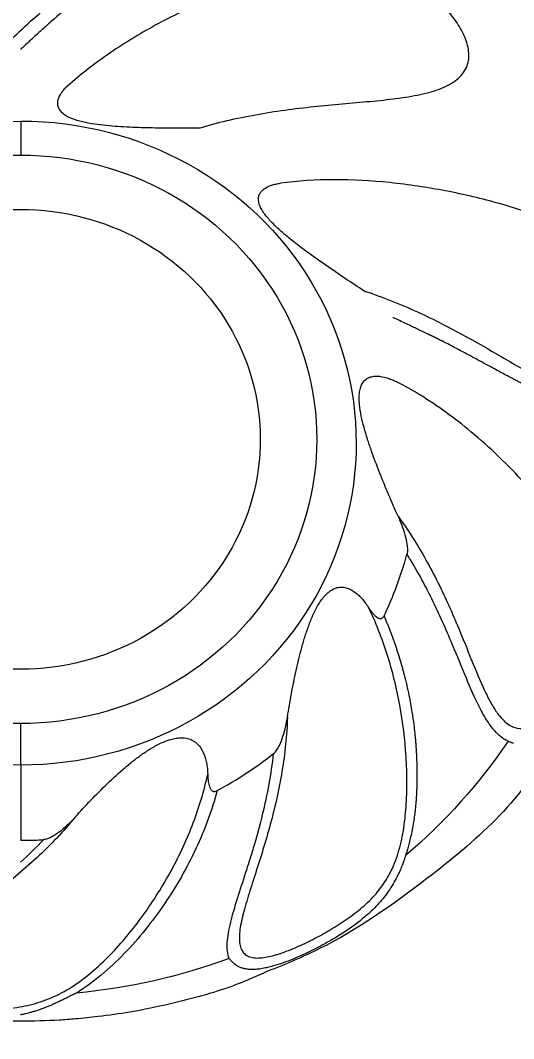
# Model space of a CAD drawing. Header units: millimetres. Extents: x -6909 to -4533, y -2578 to 782.
# Drawn here: x -5871.72 to -5868.63, y -603.21 to -596.82 of the extents above; entities that cross this region are included whole.
import ezdxf

# ---------------------------------------------------------------- set-up
doc = ezdxf.new("R2010")
doc.units = ezdxf.units.MM
doc.styles.get("Standard").update_dxf_attribs({"font": 'arial.ttf'})
doc.dimstyles.get("Standard").update_dxf_attribs({"dimtxt": 16, "dimasz": 16, "dimexe": 0.18, "dimexo": 0.0625, "dimgap": 3.5, "dimtad": 0, "dimdec": 1, "dimdsep": 46, "dimtxsty": 'Standard', "dimcen": 0.09, "dimclrd": 3, "dimclre": 3, "dimclrt": 3, "dimadec": 0, "dimazin": 0, "dimtfac": 1, "dimtdec": 1, "dimtofl": 0, "dimtmove": 0, "dimatfit": 3, "dimfxl": 1, "dimtolj": 1, "dimtzin": 0, "dimarcsym": 0})

# ---------------------------------------------------------------- blocks, each defined once
blk = doc.blocks.new('*D155')
at = {"color": 3, "lineweight": -2, "transparency": 16777216}
for p, q in [((-5929.6669, -606.4952), (-5929.6669, -495.2062)), ((-5813.7741, -605.2627), (-5813.7741, -495.2062)), ((-5913.6669, -495.3862), (-5901.4797, -495.3862)), ((-5829.7741, -495.3862), (-5841.9613, -495.3862))]:
    blk.add_line(p, q, dxfattribs=at)
at = {"color": 3, "lineweight": 18, "transparency": 16777216}
for points in [[(-5913.6669, -492.7195), (-5913.6669, -498.0528), (-5929.6669, -495.3862)], [(-5829.7741, -492.7195), (-5829.7741, -498.0528), (-5813.7741, -495.3862)]]:
    blk.add_solid(points, dxfattribs=at)
at = {"layer": 'Defpoints', "color": 0, "lineweight": 18, "transparency": 16777216}
for p in [(-5813.7741, -495.3862), (-5813.7741, -605.3252), (-5929.6669, -606.5577)]:
    blk.add_point(p, dxfattribs=at)
at = {"color": 3, "lineweight": 18, "transparency": 16777216, "insert": (-5871.7205, -495.3862), "char_height": 16, "attachment_point": 5}
blk.add_mtext('\\A1;115.9', dxfattribs=at)

msp = doc.modelspace()

# ---------------------------------------------------------------- linework, layer by layer
at = {"linetype": 'Continuous', "lineweight": 13}
for q in [(-5871.7149, -601.2326), (-5871.7149, -601.9648)]:
    msp.add_line((-5871.7149, -601.4934), q, dxfattribs=at)
at = {"linetype": 'Continuous', "lineweight": 13, "extrusion": (0, 0, -1)}
for centre, major_axis, start_param, end_param in [((-5871.7149, -599.4745), (2.101, 0), 1.570796, 4.712342), ((-5871.7149, -599.4745), (2.101, 0), 4.712342, 7.853982), ((-5871.7149, -599.4509), (1.8542, 0), 1.570796, 4.712389), ((-5871.7149, -599.4509), (1.8542, 0), 4.712389, 7.853982)]:
    msp.add_ellipse(centre, major_axis=major_axis, ratio=0.960893, start_param=start_param, end_param=end_param, dxfattribs=at)
at = {"linetype": 'Continuous', "lineweight": 18, "extrusion": (0, 0, -1)}
for centre, major_axis, ratio, start_param, end_param in [((-5871.7149, -599.4509), (-1.5, 0), 0.960893, 4.712389, 7.853982), ((-5871.7149, -599.4509), (-1.5, 0), 0.960893, 1.570796, 4.712389), ((-5871.7168, -599.4422), (3.6389, 0), 0.960892, 0.574922, 0.845972), ((-5871.7168, -599.4422), (3.639, 0), 0.960892, 1.20321, 1.47432)]:
    msp.add_ellipse(centre, major_axis=major_axis, ratio=ratio, start_param=start_param, end_param=end_param, dxfattribs=at)
at = {"linetype": 'Continuous', "lineweight": 13}
for points, knots in [([(-5927.8039, -636.4412), (-5927.8776, -634.3374), (-5928.0503, -628.6291), (-5928.2467, -617.4569), (-5928.2179, -606.6304), (-5928.048, -597.5948), (-5927.9082, -592.3767), (-5927.7562, -587.9978), (-5927.6186, -584.5031), (-5927.5102, -582.3186), (-5927.396, -580.5726), (-5927.2873, -579.2644), (-5927.148, -577.9593), (-5926.9707, -576.6588), (-5926.7455, -575.364), (-5926.4619, -574.0797), (-5926.1121, -572.8115), (-5925.5471, -571.1478), (-5924.6304, -569.1413), (-5922.2366, -565.4109), (-5918.7944, -562.4392), (-5914.9252, -560.1435), (-5912.4485, -558.9099), (-5910.3313, -558.0132), (-5908.6072, -557.3599), (-5907.3028, -556.9003), (-5905.9877, -556.4694), (-5904.6632, -556.0657), (-5903.3308, -555.6871), (-5901.5452, -555.2135), (-5899.2976, -554.678), (-5896.58, -554.1179), (-5892.9363, -553.47), (-5888.3525, -552.8305), (-5882.8207, -552.3027), (-5877.2717, -551.9919), (-5871.7142, -551.8932), (-5866.1567, -551.9921), (-5860.6076, -552.3024), (-5855.0759, -552.8311), (-5850.4919, -553.4704), (-5846.8481, -554.1179), (-5844.1307, -554.6787), (-5841.8831, -555.2144), (-5840.0975, -555.6878), (-5838.7649, -556.0658), (-5837.4401, -556.4688), (-5836.1248, -556.8994), (-5834.8205, -557.359), (-5833.0967, -558.013), (-5830.9804, -558.9121), (-5828.5029, -560.144), (-5824.6335, -562.4396), (-5821.192, -565.4115), (-5818.7976, -569.1421), (-5817.881, -571.1487), (-5817.3167, -572.8127), (-5816.9669, -574.0808), (-5816.6831, -575.365), (-5816.4577, -576.6598), (-5816.2806, -577.9603), (-5816.1417, -579.2655), (-5816.0334, -580.5737), (-5815.9186, -582.3198), (-5815.8126, -584.475), (-5815.7458, -586.1942), (-5815.7127, -587.0391)], [0, 0, 0, 0, 0.031621, 0.085958, 0.167893, 0.194631, 0.221369, 0.248106, 0.261475, 0.274844, 0.281529, 0.288213, 0.294898, 0.301582, 0.308267, 0.314951, 0.321636, 0.32832, 0.341689, 0.355058, 0.39505, 0.408534, 0.422017, 0.435501, 0.442243, 0.448985, 0.455727, 0.462469, 0.469211, 0.475953, 0.489437, 0.50292, 0.516404, 0.543372, 0.57034, 0.597307, 0.624275, 0.651243, 0.67821, 0.705178, 0.732146, 0.74563, 0.759114, 0.772598, 0.77934, 0.786081, 0.792823, 0.799565, 0.806307, 0.813049, 0.826533, 0.840017, 0.853501, 0.893492, 0.906861, 0.920229, 0.926914, 0.933598, 0.940282, 0.946967, 0.953651, 0.960336, 0.96702, 0.973704, 0.987073, 1, 1, 1, 1]), ([(-5868.6201, -601.2579), (-5868.5797, -601.2712), (-5868.5138, -601.2535), (-5868.4311, -601.1821), (-5868.3516, -601.0857), (-5868.2722, -600.9547), (-5868.2026, -600.8008), (-5868.1591, -600.6646), (-5868.1412, -600.5551), (-5868.1401, -600.4688), (-5868.1468, -600.4021), (-5868.1623, -600.3331), (-5868.1889, -600.2564), (-5868.2279, -600.173), (-5868.2802, -600.083), (-5868.3409, -599.9929), (-5868.4305, -599.8736), (-5868.5545, -599.7273), (-5868.7178, -599.5587), (-5868.9329, -599.3652), (-5869.1507, -599.2068), (-5869.3118, -599.1154), (-5869.3627, -599.089)], [0, 0, 0, 0, 0.076623, 0.117353, 0.158082, 0.239769, 0.304959, 0.3631, 0.414561, 0.440164, 0.465768, 0.491912, 0.518055, 0.55057, 0.583085, 0.615939, 0.648792, 0.71374, 0.778258, 0.842794, 0.950765, 1, 1, 1, 1]), ([(-5869.3518, -599.9328), (-5869.3159, -599.9822), (-5869.2216, -600.1224), (-5869.0883, -600.3668), (-5868.9718, -600.6323), (-5868.8804, -600.8639), (-5868.8154, -601.018), (-5868.7608, -601.1224), (-5868.703, -601.209), (-5868.655, -601.2478), (-5868.6201, -601.2579)], [0, 0, 0, 0, 0.102141, 0.281114, 0.460088, 0.594406, 0.728725, 0.796544, 0.864363, 1, 1, 1, 1]), ([(-5868.6629, -601.3436), (-5868.6609, -601.3444), (-5868.6566, -601.3462), (-5868.6498, -601.3485), (-5868.6425, -601.3508), (-5868.6351, -601.3528), (-5868.6303, -601.3538), (-5868.628, -601.3543)], [0, 0, 0, 0, 0.177205, 0.376592, 0.593478, 0.806939, 1, 1, 1, 1])]:
    msp.add_open_spline(points, degree=3, knots=knots, dxfattribs=at)
at = {"linetype": 'Continuous', "lineweight": 18}
for points, knots in [([(-5872.0598, -597.2584), (-5872.0232, -597.2118), (-5871.9847, -597.1658), (-5871.9044, -597.0757), (-5871.8625, -597.0316), (-5871.7763, -596.9451), (-5871.732, -596.9027), (-5871.6418, -596.8199), (-5871.5958, -596.7794), (-5871.5034, -596.7001), (-5871.4569, -596.6612), (-5871.3644, -596.585), (-5871.3184, -596.5476), (-5871.2291, -596.4738), (-5871.1858, -596.4374), (-5871.1243, -596.3833), (-5871.1044, -596.3654), (-5871.066, -596.3295), (-5871.0475, -596.3115), (-5870.9947, -596.2578), (-5870.9632, -596.2221), (-5870.9121, -596.1512), (-5870.8923, -596.116), (-5870.8735, -596.0645), (-5870.8691, -596.0475), (-5870.8641, -596.0145), (-5870.8636, -595.9984), (-5870.8665, -595.9673), (-5870.8701, -595.9523), (-5870.8807, -595.9238), (-5870.8879, -595.9103), (-5870.914, -595.8721), (-5870.9375, -595.8498), (-5870.992, -595.8109), (-5871.0228, -595.7944), (-5871.089, -595.7666), (-5871.1244, -595.7553), (-5871.1978, -595.7372), (-5871.2741, -595.7238), (-5871.3541, -595.7197), (-5871.4355, -595.7207), (-5871.477, -595.7238), (-5871.5611, -595.736), (-5871.6037, -595.7453), (-5871.6903, -595.7716), (-5871.7342, -595.7887), (-5871.8003, -595.8217), (-5871.8224, -595.834), (-5871.8666, -595.8611), (-5871.8887, -595.8759), (-5871.9546, -595.924), (-5871.998, -595.9609), (-5872.0825, -596.0412), (-5872.1236, -596.0848), (-5872.2031, -596.1756), (-5872.2415, -596.2229), (-5872.3159, -596.32), (-5872.3519, -596.3696), (-5872.4213, -596.4703), (-5872.4548, -596.5215), (-5872.5513, -596.6763), (-5872.6105, -596.7817), (-5872.7159, -596.9946), (-5872.7621, -597.1022), (-5872.8385, -597.317), (-5872.8688, -597.4243), (-5872.8903, -597.53)], [0, 0, 0, 0, 0.03125, 0.03125, 0.0625, 0.0625, 0.09375, 0.09375, 0.125, 0.125, 0.15625, 0.15625, 0.1875, 0.1875, 0.21875, 0.21875, 0.234375, 0.234375, 0.25, 0.25, 0.28125, 0.28125, 0.3125, 0.3125, 0.328125, 0.328125, 0.34375, 0.34375, 0.359375, 0.359375, 0.375, 0.375, 0.40625, 0.40625, 0.4375, 0.4375, 0.46875, 0.46875, 0.5, 0.53125, 0.53125, 0.5625, 0.5625, 0.59375, 0.59375, 0.625, 0.625, 0.640625, 0.640625, 0.65625, 0.65625, 0.6875, 0.6875, 0.71875, 0.71875, 0.75, 0.75, 0.78125, 0.78125, 0.8125, 0.8125, 0.875, 0.875, 0.9375, 0.9375, 1, 1, 1, 1]), ([(-5870.7787, -596.0638), (-5870.781, -596.0682), (-5870.7855, -596.0773), (-5870.7926, -596.0912), (-5870.7999, -596.1057), (-5870.8076, -596.1207), (-5870.8158, -596.1363), (-5870.8244, -596.1525), (-5870.8336, -596.1693), (-5870.8434, -596.1867), (-5870.8543, -596.2055), (-5870.8662, -596.2249), (-5870.879, -596.244), (-5870.8913, -596.2615), (-5870.9031, -596.2772), (-5870.914, -596.2912), (-5870.924, -596.3035), (-5870.9329, -596.3142), (-5870.9406, -596.3231), (-5870.9471, -596.3303), (-5870.9542, -596.3379), (-5870.9624, -596.3462), (-5870.972, -596.3559), (-5870.9815, -596.3655), (-5870.991, -596.3748), (-5871.0004, -596.3839), (-5871.0097, -596.3928), (-5871.0189, -596.4016), (-5871.0279, -596.4101), (-5871.0369, -596.4184), (-5871.0457, -596.4266), (-5871.0544, -596.4346), (-5871.063, -596.4423), (-5871.0714, -596.4499), (-5871.0797, -596.4573), (-5871.0878, -596.4645), (-5871.0957, -596.4715), (-5871.1035, -596.4784), (-5871.1111, -596.485), (-5871.1185, -596.4915), (-5871.1258, -596.4977), (-5871.1329, -596.5038), (-5871.1397, -596.5097), (-5871.1464, -596.5155), (-5871.1529, -596.521), (-5871.1592, -596.5264), (-5871.1653, -596.5315), (-5871.1712, -596.5365), (-5871.1769, -596.5413), (-5871.1823, -596.5459), (-5871.1876, -596.5503), (-5871.1927, -596.5545), (-5871.1975, -596.5586), (-5871.2362, -596.5908), (-5871.3056, -596.6479), (-5871.4012, -596.7272), (-5871.4842, -596.7976), (-5871.5541, -596.8585), (-5871.6108, -596.9095), (-5871.6547, -596.95), (-5871.6862, -596.9796), (-5871.7054, -596.998), (-5871.7143, -597.0065), (-5871.7168, -597.0089)], [0, 0, 0, 0, 0.012135, 0.024658, 0.037607, 0.051016, 0.064918, 0.079342, 0.094313, 0.109854, 0.125986, 0.144834, 0.16244, 0.17873, 0.193637, 0.207101, 0.219072, 0.22951, 0.238381, 0.245661, 0.25133, 0.261703, 0.271923, 0.281989, 0.291897, 0.301645, 0.311231, 0.320652, 0.329905, 0.338988, 0.347899, 0.356634, 0.365193, 0.373571, 0.381768, 0.389781, 0.397608, 0.405248, 0.412697, 0.419955, 0.42702, 0.43389, 0.440564, 0.44704, 0.453316, 0.459392, 0.465266, 0.470936, 0.476402, 0.481663, 0.486717, 0.491564, 0.496202, 0.500632, 0.602571, 0.693819, 0.773595, 0.841532, 0.897442, 0.941243, 0.972922, 0.992499, 1, 1, 1, 1]), ([(-5870.5977, -597.4998), (-5870.5402, -597.4826), (-5870.4817, -597.467), (-5870.3632, -597.4391), (-5870.2432, -597.4144), (-5870.1219, -597.3954), (-5870.0006, -597.3786), (-5869.94, -597.3714), (-5869.8196, -597.3586), (-5869.7599, -597.3529), (-5869.6419, -597.3424), (-5869.5838, -597.3375), (-5869.4707, -597.3269), (-5869.4159, -597.3213), (-5869.337, -597.311), (-5869.3112, -597.3073), (-5869.2611, -597.299), (-5869.2366, -597.2945), (-5869.1658, -597.2794), (-5869.122, -597.2672), (-5869.0446, -597.2365), (-5869.011, -597.2178), (-5868.9704, -597.1849), (-5868.9585, -597.1731), (-5868.9384, -597.1479), (-5868.9302, -597.1345), (-5868.9176, -597.1064), (-5868.9133, -597.0917), (-5868.9084, -597.0614), (-5868.9077, -597.0459), (-5868.9107, -596.9986), (-5868.9192, -596.9663), (-5868.9449, -596.9025), (-5868.9619, -596.8711), (-5869.002, -596.8101), (-5869.025, -596.7806), (-5869.075, -596.724), (-5869.1294, -596.6698), (-5869.1907, -596.6216), (-5869.2554, -596.577), (-5869.2895, -596.5565), (-5869.3615, -596.52), (-5869.3994, -596.5041), (-5869.4802, -596.4781), (-5869.523, -596.4682), (-5869.5914, -596.4592), (-5869.6149, -596.4572), (-5869.6634, -596.4553), (-5869.6884, -596.4554), (-5869.7651, -596.4589), (-5869.8185, -596.4655), (-5869.9279, -596.4853), (-5869.9838, -596.4985), (-5870.0964, -596.5293), (-5870.153, -596.5469), (-5870.2663, -596.5853), (-5870.3229, -596.606), (-5870.4355, -596.6498), (-5870.4915, -596.673), (-5870.6579, -596.7457), (-5870.7668, -596.7985), (-5870.9766, -596.9129), (-5871.0774, -596.9745), (-5871.2668, -597.1062), (-5871.3554, -597.1763), (-5871.4361, -597.25)], [0, 0, 0, 0, 0.03125, 0.03125, 0.0625, 0.09375, 0.09375, 0.125, 0.125, 0.15625, 0.15625, 0.1875, 0.1875, 0.21875, 0.21875, 0.234375, 0.234375, 0.25, 0.25, 0.28125, 0.28125, 0.3125, 0.3125, 0.328125, 0.328125, 0.34375, 0.34375, 0.359375, 0.359375, 0.375, 0.375, 0.40625, 0.40625, 0.4375, 0.4375, 0.46875, 0.46875, 0.5, 0.53125, 0.53125, 0.5625, 0.5625, 0.59375, 0.59375, 0.625, 0.625, 0.640625, 0.640625, 0.65625, 0.65625, 0.6875, 0.6875, 0.71875, 0.71875, 0.75, 0.75, 0.78125, 0.78125, 0.8125, 0.8125, 0.875, 0.875, 0.9375, 0.9375, 1, 1, 1, 1]), ([(-5870.5977, -597.4998), (-5870.6426, -597.5003), (-5870.6879, -597.5005), (-5870.7793, -597.5005), (-5870.8255, -597.5002), (-5870.919, -597.4986), (-5870.9664, -597.4975), (-5871.0387, -597.4945), (-5871.0629, -597.4933), (-5871.1116, -597.4902), (-5871.136, -597.4884), (-5871.1851, -597.484), (-5871.2098, -597.4813), (-5871.2595, -597.4746), (-5871.2843, -597.4705), (-5871.321, -597.4628), (-5871.3332, -597.4599), (-5871.357, -597.4535), (-5871.3686, -597.4499), (-5871.3911, -597.442), (-5871.4019, -597.4375), (-5871.4226, -597.4275), (-5871.432, -597.422), (-5871.4447, -597.4131), (-5871.4487, -597.4099), (-5871.456, -597.4034), (-5871.4594, -597.4001), (-5871.4653, -597.3933), (-5871.468, -597.3898), (-5871.4726, -597.3827), (-5871.4746, -597.379), (-5871.4795, -597.368), (-5871.4815, -597.3607), (-5871.4832, -597.3459), (-5871.4829, -597.3384), (-5871.4795, -597.3166), (-5871.4737, -597.3026), (-5871.4618, -597.2823), (-5871.4572, -597.2756), (-5871.4473, -597.2626), (-5871.442, -597.2562), (-5871.4362, -597.25)], [0, 0, 0, 0, 0.125, 0.125, 0.25, 0.25, 0.375, 0.375, 0.4375, 0.4375, 0.5, 0.5, 0.5625, 0.5625, 0.625, 0.625, 0.65625, 0.65625, 0.6875, 0.6875, 0.71875, 0.71875, 0.75, 0.75, 0.765625, 0.765625, 0.78125, 0.78125, 0.796875, 0.796875, 0.8125, 0.8125, 0.84375, 0.84375, 0.875, 0.875, 0.9375, 0.9375, 0.96875, 0.96875, 1, 1, 1, 1]), ([(-5869.563, -598.5217), (-5869.6032, -598.4956), (-5869.6433, -598.4691), (-5869.7237, -598.4154), (-5869.7639, -598.388), (-5869.8443, -598.3322), (-5869.8845, -598.3036), (-5869.9446, -598.2592), (-5869.9645, -598.2442), (-5870.0039, -598.2137), (-5870.0234, -598.1982), (-5870.0617, -598.1664), (-5870.0806, -598.1501), (-5870.1175, -598.1163), (-5870.1352, -598.0989), (-5870.16, -598.072), (-5870.168, -598.0628), (-5870.1829, -598.0443), (-5870.1898, -598.0349), (-5870.2023, -598.016), (-5870.2079, -598.0065), (-5870.2171, -597.9871), (-5870.2207, -597.9775), (-5870.2241, -597.9635), (-5870.225, -597.9589), (-5870.2259, -597.9498), (-5870.2261, -597.9454), (-5870.2256, -597.9368), (-5870.2251, -597.9327), (-5870.2233, -597.9247), (-5870.2221, -597.9208), (-5870.2174, -597.9097), (-5870.2132, -597.903), (-5870.203, -597.8909), (-5870.1969, -597.8855), (-5870.1767, -597.871), (-5870.1609, -597.8638), (-5870.135, -597.8552), (-5870.126, -597.8528), (-5870.1075, -597.8486), (-5870.098, -597.8469), (-5870.0883, -597.8455)], [0, 0, 0, 0, 0.125, 0.125, 0.25, 0.25, 0.375, 0.375, 0.4375, 0.4375, 0.5, 0.5, 0.5625, 0.5625, 0.625, 0.625, 0.65625, 0.65625, 0.6875, 0.6875, 0.71875, 0.71875, 0.75, 0.75, 0.765625, 0.765625, 0.78125, 0.78125, 0.796875, 0.796875, 0.8125, 0.8125, 0.84375, 0.84375, 0.875, 0.875, 0.9375, 0.9375, 0.96875, 0.96875, 1, 1, 1, 1]), ([(-5869.563, -598.5217), (-5869.5066, -598.54), (-5869.4505, -598.5602), (-5869.3392, -598.6041), (-5869.2288, -598.6514), (-5869.1211, -598.7039), (-5869.0151, -598.7581), (-5868.963, -598.7861), (-5868.8607, -598.8427), (-5868.8105, -598.8714), (-5868.7122, -598.9285), (-5868.6641, -598.9567), (-5868.5705, -599.0106), (-5868.525, -599.0363), (-5868.4588, -599.0713), (-5868.437, -599.0824), (-5868.3943, -599.1031), (-5868.3733, -599.1128), (-5868.3114, -599.1391), (-5868.2719, -599.1529), (-5868.1979, -599.1693), (-5868.1632, -599.172), (-5868.1163, -599.1664), (-5868.1015, -599.1629), (-5868.0739, -599.1526), (-5868.0611, -599.1457), (-5868.0378, -599.1288), (-5868.0273, -599.1187), (-5868.0086, -599.0959), (-5868.0004, -599.0831), (-5867.9792, -599.0416), (-5867.9694, -599.0097), (-5867.9565, -598.9419), (-5867.9532, -598.9062), (-5867.9518, -598.8331), (-5867.9536, -598.7959), (-5867.9612, -598.7213), (-5867.9729, -598.6466), (-5867.9922, -598.5733), (-5868.0155, -598.5012), (-5868.0292, -598.4658), (-5868.0616, -598.3967), (-5868.0803, -598.3631), (-5868.1245, -598.2981), (-5868.1498, -598.2669), (-5868.1944, -598.2226), (-5868.2104, -598.2083), (-5868.2446, -598.1805), (-5868.2629, -598.1671), (-5868.321, -598.1286), (-5868.3642, -598.105), (-5868.4566, -598.0617), (-5868.506, -598.042), (-5868.6085, -598.0056), (-5868.6617, -597.9889), (-5868.7705, -597.958), (-5868.8261, -597.9436), (-5868.9388, -597.9171), (-5868.9959, -597.9049), (-5869.1686, -597.8717), (-5869.2855, -597.854), (-5869.5194, -597.8298), (-5869.6363, -597.8234), (-5869.8662, -597.824), (-5869.9792, -597.8311), (-5870.0883, -597.8455)], [0, 0, 0, 0, 0.03125, 0.03125, 0.0625, 0.09375, 0.09375, 0.125, 0.125, 0.15625, 0.15625, 0.1875, 0.1875, 0.21875, 0.21875, 0.234375, 0.234375, 0.25, 0.25, 0.28125, 0.28125, 0.3125, 0.3125, 0.328125, 0.328125, 0.34375, 0.34375, 0.359375, 0.359375, 0.375, 0.375, 0.40625, 0.40625, 0.4375, 0.4375, 0.46875, 0.46875, 0.5, 0.53125, 0.53125, 0.5625, 0.5625, 0.59375, 0.59375, 0.625, 0.625, 0.640625, 0.640625, 0.65625, 0.65625, 0.6875, 0.6875, 0.71875, 0.71875, 0.75, 0.75, 0.78125, 0.78125, 0.8125, 0.8125, 0.875, 0.875, 0.9375, 0.9375, 1, 1, 1, 1]), ([(-5868.083, -599.255), (-5868.0841, -599.2552), (-5868.0867, -599.2558), (-5868.0915, -599.2565), (-5868.098, -599.2573), (-5868.1061, -599.258), (-5868.116, -599.2584), (-5868.1335, -599.2585), (-5868.1576, -599.2571), (-5868.1872, -599.2534), (-5868.2255, -599.2464), (-5868.2802, -599.233), (-5868.3452, -599.2111), (-5868.408, -599.1856), (-5868.4587, -599.1624), (-5868.5016, -599.1413), (-5868.5341, -599.1244), (-5868.5598, -599.1106), (-5868.5824, -599.0985), (-5868.608, -599.0849), (-5868.6365, -599.0696), (-5868.668, -599.0527), (-5868.7032, -599.0339), (-5868.743, -599.0125), (-5868.7883, -598.9879), (-5868.832, -598.9644), (-5868.8779, -598.9395), (-5868.9302, -598.9111), (-5869.0009, -598.8734), (-5869.0554, -598.8453), (-5869.087, -598.8295), (-5869.0891, -598.8285), (-5869.0913, -598.8274), (-5869.0934, -598.8263), (-5869.0956, -598.8252), (-5869.0979, -598.8241), (-5869.1002, -598.823), (-5869.1025, -598.8218), (-5869.1048, -598.8206), (-5869.1068, -598.8197), (-5869.1084, -598.8189), (-5869.1096, -598.8183), (-5869.1108, -598.8177), (-5869.112, -598.8171), (-5869.1133, -598.8165), (-5869.1145, -598.8159), (-5869.1157, -598.8152), (-5869.117, -598.8146), (-5869.1183, -598.814), (-5869.1195, -598.8134), (-5869.1208, -598.8128), (-5869.1221, -598.8121), (-5869.1234, -598.8115), (-5869.1246, -598.8109), (-5869.1259, -598.8102), (-5869.1272, -598.8096), (-5869.1286, -598.809), (-5869.1299, -598.8083), (-5869.1312, -598.8077), (-5869.1325, -598.807), (-5869.1338, -598.8064), (-5869.1352, -598.8057), (-5869.1365, -598.8051), (-5869.1379, -598.8044), (-5869.1392, -598.8038), (-5869.1406, -598.8031), (-5869.142, -598.8024), (-5869.1433, -598.8018), (-5869.1447, -598.8011), (-5869.1461, -598.8004), (-5869.1475, -598.7998), (-5869.1489, -598.7991), (-5869.1502, -598.7984), (-5869.1516, -598.7978), (-5869.153, -598.7971), (-5869.1544, -598.7964), (-5869.1559, -598.7957), (-5869.1573, -598.7951), (-5869.1587, -598.7944), (-5869.1601, -598.7937), (-5869.1615, -598.793), (-5869.163, -598.7923), (-5869.1644, -598.7917), (-5869.1761, -598.786), (-5869.1978, -598.7755), (-5869.2294, -598.7604), (-5869.2631, -598.7443), (-5869.3005, -598.7265), (-5869.3336, -598.7107), (-5869.3581, -598.6993), (-5869.3711, -598.6934), (-5869.3795, -598.6895), (-5869.3837, -598.6877), (-5869.385, -598.6872)], [0, 0, 0, 0, 0.002665, 0.00667, 0.01203, 0.018769, 0.026913, 0.036498, 0.061768, 0.085704, 0.108178, 0.153666, 0.216158, 0.262214, 0.302514, 0.33663, 0.364224, 0.379991, 0.397917, 0.418034, 0.440369, 0.464947, 0.491784, 0.522452, 0.557324, 0.596414, 0.622707, 0.662469, 0.715751, 0.782536, 0.784054, 0.785601, 0.787174, 0.788774, 0.7904, 0.792051, 0.793726, 0.795425, 0.797148, 0.798893, 0.799774, 0.80066, 0.801551, 0.802448, 0.80335, 0.804257, 0.805169, 0.806086, 0.807008, 0.807934, 0.808866, 0.809801, 0.810742, 0.811686, 0.812636, 0.813589, 0.814547, 0.815508, 0.816474, 0.817444, 0.818417, 0.819395, 0.820376, 0.821361, 0.822349, 0.823341, 0.824336, 0.825335, 0.826336, 0.827341, 0.82835, 0.829361, 0.830375, 0.831391, 0.832411, 0.833433, 0.834458, 0.835486, 0.836516, 0.837548, 0.838583, 0.83962, 0.840659, 0.841702, 0.86521, 0.888077, 0.910304, 0.938481, 0.969391, 0.981931, 0.991207, 0.997228, 1, 1, 1, 1]), ([(-5869.3518, -599.9328), (-5869.3718, -599.8879), (-5869.3915, -599.8427), (-5869.4301, -599.7518), (-5869.449, -599.706), (-5869.4855, -599.6136), (-5869.5031, -599.567), (-5869.5279, -599.4961), (-5869.5359, -599.4724), (-5869.5509, -599.4248), (-5869.558, -599.401), (-5869.571, -599.3531), (-5869.5769, -599.3291), (-5869.5867, -599.2807), (-5869.5906, -599.2566), (-5869.594, -599.2208), (-5869.5947, -599.2089), (-5869.595, -599.1856), (-5869.5946, -599.1743), (-5869.5923, -599.1522), (-5869.5904, -599.1414), (-5869.5848, -599.1209), (-5869.581, -599.1115), (-5869.5739, -599.0986), (-5869.5713, -599.0945), (-5869.5655, -599.0869), (-5869.5624, -599.0834), (-5869.5557, -599.0771), (-5869.5522, -599.0743), (-5869.5446, -599.0692), (-5869.5407, -599.0669), (-5869.5282, -599.0611), (-5869.5195, -599.0585), (-5869.5012, -599.0553), (-5869.4916, -599.0548), (-5869.4625, -599.0557), (-5869.4427, -599.0596), (-5869.4127, -599.0685), (-5869.4026, -599.0721), (-5869.3826, -599.0799), (-5869.3726, -599.0843), (-5869.3627, -599.089)], [0, 0, 0, 0, 0.125, 0.125, 0.25, 0.25, 0.375, 0.375, 0.4375, 0.4375, 0.5, 0.5, 0.5625, 0.5625, 0.625, 0.625, 0.65625, 0.65625, 0.6875, 0.6875, 0.71875, 0.71875, 0.75, 0.75, 0.765625, 0.765625, 0.78125, 0.78125, 0.796875, 0.796875, 0.8125, 0.8125, 0.84375, 0.84375, 0.875, 0.875, 0.9375, 0.9375, 0.96875, 0.96875, 1, 1, 1, 1]), ([(-5869.3518, -599.9328), (-5869.3434, -599.9516), (-5869.3356, -599.9706), (-5869.3212, -600.0093), (-5869.3146, -600.029), (-5869.3034, -600.0687), (-5869.2987, -600.0888), (-5869.2949, -600.1145), (-5869.2943, -600.1197), (-5869.2933, -600.1301), (-5869.293, -600.1354), (-5869.2927, -600.1459), (-5869.2928, -600.1512), (-5869.2937, -600.1616), (-5869.2945, -600.1668), (-5869.296, -600.1716)], [0, 0, 0, 0, 0.25, 0.25, 0.5, 0.5, 0.75, 0.75, 0.8125, 0.8125, 0.875, 0.875, 0.9375, 0.9375, 1, 1, 1, 1]), ([(-5868.6628, -601.3438), (-5868.6896, -601.3322), (-5868.7324, -601.2997), (-5868.7868, -601.2292), (-5868.8458, -601.1282), (-5868.9135, -600.9777), (-5869.0048, -600.7497), (-5869.1186, -600.4867), (-5869.2252, -600.2853), (-5869.2881, -600.1831), (-5869.2952, -600.1718)], [0, 0, 0, 0, 0.108406, 0.18548, 0.262553, 0.415201, 0.567849, 0.771245, 0.974641, 1, 1, 1, 1]), ([(-5870.0442, -601.1926), (-5870.0366, -601.1438), (-5870.0283, -601.0951), (-5870.0104, -600.9978), (-5870.0007, -600.9492), (-5869.9793, -600.8522), (-5869.9677, -600.8037), (-5869.9478, -600.7313), (-5869.9408, -600.7073), (-5869.9257, -600.6598), (-5869.9177, -600.6362), (-5869.9003, -600.5898), (-5869.8909, -600.5669), (-5869.87, -600.5219), (-5869.8586, -600.5002), (-5869.8393, -600.4694), (-5869.8324, -600.4594), (-5869.818, -600.4406), (-5869.8104, -600.4318), (-5869.7943, -600.4155), (-5869.7856, -600.408), (-5869.7672, -600.395), (-5869.7577, -600.3897), (-5869.7427, -600.3838), (-5869.7376, -600.3821), (-5869.7273, -600.3796), (-5869.7221, -600.3787), (-5869.7118, -600.3777), (-5869.7066, -600.3776), (-5869.6962, -600.3781), (-5869.691, -600.3787), (-5869.6756, -600.3816), (-5869.6656, -600.3849), (-5869.6463, -600.3934), (-5869.6369, -600.3988), (-5869.61, -600.4172), (-5869.5938, -600.4323), (-5869.5711, -600.4577), (-5869.5639, -600.4666), (-5869.55, -600.4851), (-5869.5434, -600.4946), (-5869.537, -600.5044)], [0, 0, 0, 0, 0.125, 0.125, 0.25, 0.25, 0.375, 0.375, 0.4375, 0.4375, 0.5, 0.5, 0.5625, 0.5625, 0.625, 0.625, 0.65625, 0.65625, 0.6875, 0.6875, 0.71875, 0.71875, 0.75, 0.75, 0.765625, 0.765625, 0.78125, 0.78125, 0.796875, 0.796875, 0.8125, 0.8125, 0.84375, 0.84375, 0.875, 0.875, 0.9375, 0.9375, 0.96875, 0.96875, 1, 1, 1, 1]), ([(-5870.0443, -601.1926), (-5870.046, -601.249), (-5870.0498, -601.3058), (-5870.0614, -601.4193), (-5870.0768, -601.5328), (-5870.0988, -601.6451), (-5870.1235, -601.756), (-5870.1372, -601.8108), (-5870.1663, -601.9186), (-5870.1818, -601.9716), (-5870.2135, -602.0751), (-5870.2297, -602.1257), (-5870.261, -602.2231), (-5870.2761, -602.27), (-5870.2966, -602.337), (-5870.303, -602.3587), (-5870.3149, -602.401), (-5870.3204, -602.4215), (-5870.3348, -602.4809), (-5870.3417, -602.5174), (-5870.3457, -602.5659), (-5870.346, -602.581), (-5870.3442, -602.6089), (-5870.3421, -602.6216), (-5870.3352, -602.6445), (-5870.3304, -602.6546), (-5870.3182, -602.6721), (-5870.3108, -602.6794), (-5870.2934, -602.691), (-5870.2834, -602.6953), (-5870.2611, -602.701), (-5870.2489, -602.7025), (-5870.2227, -602.7029), (-5870.2088, -602.7019), (-5870.1797, -602.698), (-5870.1645, -602.695), (-5870.1178, -602.6838), (-5870.0849, -602.6731), (-5870.0178, -602.648), (-5869.9836, -602.6334), (-5869.9149, -602.6014), (-5869.8805, -602.5841), (-5869.812, -602.547), (-5869.778, -602.5274), (-5869.7111, -602.4858), (-5869.6782, -602.4638), (-5869.6141, -602.4168), (-5869.5829, -602.3918), (-5869.5237, -602.3375), (-5869.4957, -602.3082), (-5869.4444, -602.2434), (-5869.4211, -602.2079), (-5869.3811, -602.1303), (-5869.3644, -602.0883), (-5869.3371, -601.9995), (-5869.3265, -601.9528), (-5869.3103, -601.8561), (-5869.3048, -601.8062), (-5869.2977, -601.7042), (-5869.2961, -601.6521), (-5869.2963, -601.5468), (-5869.2981, -601.4935), (-5869.3083, -601.3326), (-5869.3214, -601.2241), (-5869.3604, -601.0094), (-5869.3864, -600.9032), (-5869.4518, -600.6976), (-5869.4912, -600.5982), (-5869.5371, -600.5044)], [0, 0, 0, 0, 0.03125, 0.03125, 0.0625, 0.09375, 0.09375, 0.125, 0.125, 0.15625, 0.15625, 0.1875, 0.1875, 0.21875, 0.21875, 0.234375, 0.234375, 0.25, 0.25, 0.28125, 0.28125, 0.296875, 0.296875, 0.3125, 0.3125, 0.328125, 0.328125, 0.34375, 0.34375, 0.359375, 0.359375, 0.375, 0.375, 0.390625, 0.390625, 0.40625, 0.40625, 0.4375, 0.4375, 0.46875, 0.46875, 0.5, 0.5, 0.53125, 0.53125, 0.5625, 0.5625, 0.59375, 0.59375, 0.625, 0.625, 0.65625, 0.65625, 0.6875, 0.6875, 0.71875, 0.71875, 0.75, 0.75, 0.78125, 0.78125, 0.8125, 0.8125, 0.875, 0.875, 0.9375, 0.9375, 1, 1, 1, 1]), ([(-5869.4396, -600.5588), (-5869.4409, -600.5616), (-5869.4425, -600.5642), (-5869.4462, -600.569), (-5869.4483, -600.5711), (-5869.453, -600.5743), (-5869.4555, -600.5753), (-5869.4608, -600.5763), (-5869.4635, -600.5763), (-5869.4688, -600.5753), (-5869.4714, -600.5745), (-5869.4763, -600.5723), (-5869.4786, -600.571), (-5869.4855, -600.5666), (-5869.4899, -600.563), (-5869.4982, -600.5552), (-5869.5021, -600.5511), (-5869.5097, -600.5424), (-5869.5133, -600.5379), (-5869.5239, -600.524), (-5869.5306, -600.5144), (-5869.5371, -600.5044)], [0, 0, 0, 0, 0.0625, 0.0625, 0.125, 0.125, 0.1875, 0.1875, 0.25, 0.25, 0.3125, 0.3125, 0.375, 0.375, 0.5, 0.5, 0.625, 0.625, 0.75, 0.75, 1, 1, 1, 1]), ([(-5869.4394, -600.5588), (-5869.4363, -600.5661), (-5869.43, -600.5807), (-5869.4209, -600.6027), (-5869.412, -600.6248), (-5869.4032, -600.6471), (-5869.3947, -600.6696), (-5869.3863, -600.6923), (-5869.3781, -600.7151), (-5869.3701, -600.7381), (-5869.3623, -600.7613), (-5869.3547, -600.7846), (-5869.3474, -600.808), (-5869.3402, -600.8316), (-5869.3332, -600.8554), (-5869.3264, -600.8792), (-5869.3198, -600.9033), (-5869.3042, -600.9624), (-5869.2843, -601.0487), (-5869.2654, -601.1531), (-5869.254, -601.2317), (-5869.2478, -601.2839), (-5869.2443, -601.3185), (-5869.2421, -601.3444), (-5869.2402, -601.3704), (-5869.2385, -601.3963), (-5869.237, -601.4222), (-5869.2358, -601.4481), (-5869.2348, -601.474), (-5869.2341, -601.4998), (-5869.2337, -601.5256), (-5869.2335, -601.5513), (-5869.2336, -601.577), (-5869.234, -601.6026), (-5869.2346, -601.6281), (-5869.2355, -601.6535), (-5869.2367, -601.6789), (-5869.2382, -601.7042), (-5869.2402, -601.7314), (-5869.2431, -601.7626), (-5869.2474, -601.7994), (-5869.2533, -601.8418), (-5869.261, -601.8871), (-5869.2699, -601.9316), (-5869.2791, -601.9716), (-5869.2881, -602.0059), (-5869.2963, -602.0348), (-5869.3017, -602.0521), (-5869.3041, -602.0599)], [0, 0, 0, 0, 0.014189, 0.028457, 0.042802, 0.057225, 0.071726, 0.086306, 0.100964, 0.1157, 0.130515, 0.145408, 0.16038, 0.175431, 0.190561, 0.205769, 0.221057, 0.236424, 0.318692, 0.38542, 0.435867, 0.469523, 0.486065, 0.502794, 0.519565, 0.536378, 0.553233, 0.570129, 0.587068, 0.604048, 0.621069, 0.638131, 0.655235, 0.672381, 0.689568, 0.706798, 0.724071, 0.741386, 0.758777, 0.780366, 0.80615, 0.836112, 0.870228, 0.903799, 0.933568, 0.959507, 0.981633, 1, 1, 1, 1]), ([(-5870.131, -601.4212), (-5870.1269, -601.418), (-5870.1232, -601.4143), (-5870.1164, -601.4063), (-5870.1133, -601.4021), (-5870.1046, -601.3891), (-5870.0995, -601.3798), (-5870.0858, -601.3518), (-5870.0785, -601.3325), (-5870.0659, -601.2933), (-5870.0605, -601.2734), (-5870.0513, -601.2331), (-5870.0475, -601.2129), (-5870.0443, -601.1926)], [0, 0, 0, 0, 0.0625, 0.0625, 0.125, 0.125, 0.25, 0.25, 0.5, 0.5, 0.75, 0.75, 1, 1, 1, 1]), ([(-5871.3743, -601.8204), (-5871.3418, -601.7842), (-5871.3088, -601.7485), (-5871.2413, -601.6778), (-5871.2068, -601.6431), (-5871.1359, -601.5749), (-5871.0995, -601.5414), (-5871.0425, -601.493), (-5871.0232, -601.4773), (-5870.9839, -601.4468), (-5870.9639, -601.432), (-5870.9228, -601.4038), (-5870.9017, -601.3904), (-5870.8581, -601.3657), (-5870.8358, -601.3545), (-5870.8012, -601.3406), (-5870.7894, -601.3364), (-5870.7658, -601.3295), (-5870.754, -601.3267), (-5870.7302, -601.3229), (-5870.7181, -601.3219), (-5870.694, -601.3223), (-5870.6823, -601.3236), (-5870.6653, -601.3276), (-5870.6597, -601.3293), (-5870.6488, -601.3334), (-5870.6435, -601.3358), (-5870.6335, -601.3411), (-5870.6286, -601.3442), (-5870.6194, -601.3508), (-5870.615, -601.3544), (-5870.6024, -601.3661), (-5870.5951, -601.3747), (-5870.5821, -601.3933), (-5870.5764, -601.4035), (-5870.562, -601.4347), (-5870.5555, -601.4569), (-5870.5489, -601.4914), (-5870.5472, -601.5031), (-5870.5448, -601.5266), (-5870.544, -601.5384), (-5870.5436, -601.5503)], [0, 0, 0, 0, 0.125, 0.125, 0.25, 0.25, 0.375, 0.375, 0.4375, 0.4375, 0.5, 0.5, 0.5625, 0.5625, 0.625, 0.625, 0.65625, 0.65625, 0.6875, 0.6875, 0.71875, 0.71875, 0.75, 0.75, 0.765625, 0.765625, 0.78125, 0.78125, 0.796875, 0.796875, 0.8125, 0.8125, 0.84375, 0.84375, 0.875, 0.875, 0.9375, 0.9375, 0.96875, 0.96875, 1, 1, 1, 1]), ([(-5868.403, -601.3691), (-5868.406, -601.3754), (-5868.5703, -601.7153), (-5869.0816, -602.1562), (-5869.701, -602.5922), (-5870.0579, -602.7438), (-5870.1702, -602.7855)], [0, 0, 0, 0, 0.009125, 0.496425, 0.84529, 1, 1, 1, 1]), ([(-5870.409, -602.7054), (-5870.4146, -602.6922), (-5870.4184, -602.6772), (-5870.4223, -602.6444), (-5870.4226, -602.6265), (-5870.4191, -602.5689), (-5870.411, -602.5254), (-5870.3881, -602.4318), (-5870.3734, -602.3818), (-5870.3405, -602.2766), (-5870.3223, -602.2213), (-5870.2947, -602.1356), (-5870.2854, -602.1065), (-5870.2671, -602.0477), (-5870.24, -601.9583), (-5870.2148, -601.866), (-5870.169, -601.6786), (-5870.1447, -601.5499), (-5870.1309, -601.4212)], [0, 0, 0, 0, 0.0625, 0.0625, 0.125, 0.125, 0.25, 0.25, 0.375, 0.375, 0.5, 0.5, 0.5625, 0.5625, 0.625, 0.75, 0.75, 1, 1, 1, 1]), ([(-5871.3743, -601.8204), (-5871.4109, -601.8649), (-5871.4494, -601.9085), (-5871.5297, -601.9934), (-5871.6134, -602.0761), (-5871.702, -602.1538), (-5871.7922, -602.2289), (-5871.8381, -602.2652), (-5871.9304, -602.3351), (-5871.9769, -602.3688), (-5872.0694, -602.4336), (-5872.1154, -602.4648), (-5872.2046, -602.5247), (-5872.2479, -602.5534), (-5872.3093, -602.5948), (-5872.3292, -602.6084), (-5872.3676, -602.635), (-5872.3861, -602.648), (-5872.4388, -602.6865), (-5872.4702, -602.7111), (-5872.5087, -602.7464), (-5872.5201, -602.7578), (-5872.5395, -602.7802), (-5872.5476, -602.7911), (-5872.5601, -602.8123), (-5872.5645, -602.8226), (-5872.5696, -602.8424), (-5872.5701, -602.8518), (-5872.567, -602.8698), (-5872.5635, -602.8783), (-5872.5529, -602.8943), (-5872.5458, -602.9019), (-5872.5198, -602.923), (-5872.4963, -602.9351), (-5872.4419, -602.9566), (-5872.4111, -602.9659), (-5872.3614, -602.9782), (-5872.3443, -602.982), (-5872.3091, -602.9892), (-5872.2912, -602.9925), (-5872.2362, -603.0019), (-5872.16, -603.0125), (-5872.0801, -603.0194), (-5871.9986, -603.024), (-5871.9572, -603.0252), (-5871.8732, -603.0245), (-5871.8306, -603.0224), (-5871.744, -603.0136), (-5871.7002, -603.0067), (-5871.6121, -602.9855), (-5871.5677, -602.9711), (-5871.4799, -602.9333), (-5871.4365, -602.9101), (-5871.3521, -602.8562), (-5871.3109, -602.8255), (-5871.2314, -602.7586), (-5871.193, -602.7224), (-5871.1186, -602.6458), (-5871.0826, -602.6054), (-5871.0132, -602.5217), (-5870.9797, -602.4782), (-5870.8832, -602.3443), (-5870.824, -602.2501), (-5870.7184, -602.0561), (-5870.6723, -601.9561), (-5870.5956, -601.7539), (-5870.5652, -601.6517), (-5870.5437, -601.5503)], [0, 0, 0, 0, 0.03125, 0.03125, 0.0625, 0.09375, 0.09375, 0.125, 0.125, 0.15625, 0.15625, 0.1875, 0.1875, 0.21875, 0.21875, 0.234375, 0.234375, 0.25, 0.25, 0.28125, 0.28125, 0.296875, 0.296875, 0.3125, 0.3125, 0.328125, 0.328125, 0.34375, 0.34375, 0.359375, 0.359375, 0.375, 0.375, 0.40625, 0.40625, 0.4375, 0.4375, 0.453125, 0.453125, 0.46875, 0.46875, 0.5, 0.53125, 0.53125, 0.5625, 0.5625, 0.59375, 0.59375, 0.625, 0.625, 0.65625, 0.65625, 0.6875, 0.6875, 0.71875, 0.71875, 0.75, 0.75, 0.78125, 0.78125, 0.8125, 0.8125, 0.875, 0.875, 0.9375, 0.9375, 1, 1, 1, 1]), ([(-5870.5437, -601.5503), (-5870.5433, -601.5624), (-5870.5426, -601.5744), (-5870.5405, -601.5922), (-5870.5397, -601.5981), (-5870.5376, -601.6098), (-5870.5363, -601.6156), (-5870.533, -601.6269), (-5870.531, -601.6325), (-5870.5271, -601.6403), (-5870.5257, -601.6428), (-5870.5224, -601.6475), (-5870.5205, -601.6498), (-5870.5162, -601.6537), (-5870.5137, -601.6554), (-5870.5083, -601.6577), (-5870.5054, -601.6584), (-5870.4992, -601.6586), (-5870.4961, -601.6581), (-5870.4901, -601.6564), (-5870.4872, -601.6551), (-5870.4843, -601.6536)], [0, 0, 0, 0, 0.25, 0.25, 0.375, 0.375, 0.5, 0.5, 0.625, 0.625, 0.6875, 0.6875, 0.75, 0.75, 0.8125, 0.8125, 0.875, 0.875, 0.9375, 0.9375, 1, 1, 1, 1]), ([(-5870.4843, -601.6536), (-5870.5168, -601.7756), (-5870.5617, -601.8977), (-5870.673, -602.1362), (-5870.7395, -602.2526), (-5870.8524, -602.4186), (-5870.8922, -602.4726), (-5870.9759, -602.5767), (-5871.0199, -602.6269), (-5871.1119, -602.7225), (-5871.1599, -602.7678), (-5871.2601, -602.8513), (-5871.3124, -602.8895), (-5871.3663, -602.9226)], [0, 0, 0, 0, 0.25, 0.25, 0.5, 0.5, 0.625, 0.625, 0.75, 0.75, 0.875, 0.875, 1, 1, 1, 1]), ([(-5871.3743, -601.8204), (-5871.3878, -601.8355), (-5871.4019, -601.8501), (-5871.4311, -601.8784), (-5871.4463, -601.8919), (-5871.478, -601.9172), (-5871.4945, -601.9291), (-5871.5212, -601.9445), (-5871.5305, -601.9493), (-5871.545, -601.9551), (-5871.5499, -601.9568), (-5871.56, -601.9595), (-5871.5652, -601.9605), (-5871.5705, -601.9607)], [0, 0, 0, 0, 0.25, 0.25, 0.5, 0.5, 0.75, 0.75, 0.875, 0.875, 0.9375, 0.9375, 1, 1, 1, 1]), ([(-5871.7149, -601.9648), (-5871.7009, -601.9648), (-5871.6868, -601.9647), (-5871.6587, -601.9642), (-5871.6447, -601.9639), (-5871.6106, -601.9628), (-5871.5905, -601.9619), (-5871.5705, -601.9608)], [0, 0, 0, 0, 0.291616, 0.291616, 0.583232, 0.583232, 1, 1, 1, 1]), ([(-5869.3041, -602.0599), (-5869.3052, -602.0631), (-5869.3082, -602.0721), (-5869.3141, -602.0894), (-5869.3232, -602.1141), (-5869.3359, -602.1458), (-5869.3531, -602.1838), (-5869.3755, -602.2271), (-5869.4044, -602.2744), (-5869.4404, -602.3242), (-5869.4845, -602.3753), (-5869.5373, -602.4267), (-5869.5988, -602.4778), (-5869.6691, -602.5286), (-5869.7415, -602.5748), (-5869.8125, -602.6154), (-5869.8784, -602.6501), (-5869.9438, -602.6816), (-5870.0083, -602.7096), (-5870.0712, -602.7338), (-5870.1263, -602.7516), (-5870.1729, -602.7636), (-5870.2108, -602.7708), (-5870.2447, -602.7747), (-5870.2743, -602.7752), (-5870.2999, -602.773), (-5870.3218, -602.7685), (-5870.3404, -602.7622), (-5870.3561, -602.7546), (-5870.3691, -602.7461), (-5870.38, -602.7373), (-5870.389, -602.7285), (-5870.3966, -602.7202), (-5870.4031, -602.7125), (-5870.4072, -602.7077), (-5870.409, -602.7054)], [0, 0, 0, 0, 0.007696, 0.021725, 0.042027, 0.068512, 0.10099, 0.139103, 0.182273, 0.229611, 0.279986, 0.332718, 0.387339, 0.443389, 0.500808, 0.545699, 0.588798, 0.630454, 0.671001, 0.710643, 0.749567, 0.777091, 0.803076, 0.827585, 0.850617, 0.871647, 0.89132, 0.909685, 0.926718, 0.942386, 0.9567, 0.969655, 0.981221, 0.991351, 1, 1, 1, 1]), ([(-5871.7168, -603.0994), (-5871.7988, -603.0994), (-5872.0196, -603.0928), (-5872.4635, -603.0436), (-5873.0897, -602.8855), (-5873.7588, -602.5884), (-5874.1493, -602.2836), (-5874.3099, -602.1321)], [0, 0, 0, 0, 0.086482, 0.233621, 0.470762, 0.768107, 1, 1, 1, 1]), ([(-5870.1702, -602.7855), (-5870.234, -602.8163), (-5870.4216, -602.8982), (-5870.7123, -602.9782), (-5871.0027, -603.0393), (-5871.2107, -603.0692), (-5871.3585, -603.0843), (-5871.5206, -603.096), (-5871.6354, -603.0994), (-5871.7167, -603.0994)], [0, 0, 0, 0, 0.133688, 0.387374, 0.566797, 0.693687, 0.78342, 0.846873, 1, 1, 1, 1]), ([(-5871.3663, -602.9226), (-5871.3698, -602.9244), (-5871.377, -602.9279), (-5871.3878, -602.9332), (-5871.399, -602.9388), (-5871.4106, -602.9446), (-5871.4226, -602.9505), (-5871.435, -602.9566), (-5871.4478, -602.9629), (-5871.461, -602.9693), (-5871.4747, -602.9759), (-5871.4889, -602.9826), (-5871.5035, -602.9893), (-5871.5186, -602.9961), (-5871.5397, -603.0052), (-5871.5655, -603.0157), (-5871.5952, -603.0265), (-5871.6217, -603.0351), (-5871.6449, -603.042), (-5871.6649, -603.0474), (-5871.6816, -603.0515), (-5871.6951, -603.0546), (-5871.7052, -603.0568), (-5871.7121, -603.0582), (-5871.7156, -603.0589), (-5871.7168, -603.0591)], [0, 0, 0, 0, 0.02969, 0.060667, 0.092944, 0.126535, 0.161458, 0.197729, 0.235364, 0.27437, 0.314759, 0.356539, 0.399718, 0.444307, 0.490314, 0.585545, 0.670389, 0.744948, 0.809422, 0.864124, 0.909363, 0.945393, 0.972416, 0.990583, 1, 1, 1, 1])]:
    msp.add_open_spline(points, degree=3, knots=knots, dxfattribs=at)
at = {"linetype": 'Continuous', "lineweight": 13}
msp.add_open_spline([(-5871.715, -597.4556), (-5871.715, -597.4729), (-5871.715, -597.5129), (-5871.715, -597.5858), (-5871.7149, -597.6408), (-5871.7149, -597.6692)], degree=3, dxfattribs=at)
at = {"linetype": 'Continuous', "lineweight": 18}
for points in [[(-5869.4396, -600.5588), (-5869.3803, -600.434), (-5869.3322, -600.3043), (-5869.296, -600.1717)], [(-5870.4843, -601.6536), (-5870.3599, -601.586), (-5870.2416, -601.5082), (-5870.131, -601.4212)], [(-5871.7168, -602.1018), (-5871.6661, -602.0564), (-5871.6171, -602.0094), (-5871.5705, -601.9608)], [(-5871.7149, -601.9648), (-5871.7155, -601.9648), (-5871.7162, -601.9648), (-5871.7168, -601.9648)]]:
    msp.add_open_spline(points, degree=3, dxfattribs=at)

# ---------------------------------------------------------------- dimensions: what is measured, and where the dimension line sits
at = {"color": 1, "lineweight": 18}
dim = msp.add_linear_dim(base=(-5813.7741, -495.3862), p1=(-5929.6669, -606.5577), p2=(-5813.7741, -605.3252), dimstyle='Standard', dxfattribs=at)
dim.commit()
dim.dimension.update_dxf_attribs({"geometry": '*D155', "text_midpoint": (-5871.7205, -495.3862)})

doc.saveas('drawing.dxf')
